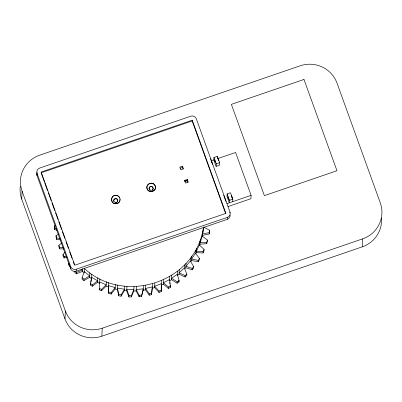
<?xml version="1.0" encoding="UTF-8"?>
<svg xmlns="http://www.w3.org/2000/svg" width="402" height="402" viewBox="0 0 402 402"><rect width="100%" height="100%" fill="white"/><g stroke="black" fill="none" stroke-linecap="round" stroke-linejoin="round"><path stroke-width="0.6" d="M21.708 199.131L22.085 191.141A28.874 28.21 2.7 0 1 39.687 155.182L300.163 65.797A28.874 28.21 2.7 0 1 337.002 83.078L380.292 202.869A28.874 28.21 2.7 0 1 362.689 238.833L362.313 246.818L101.837 336.203A28.874 28.21 2.7 0 1 64.998 318.922L21.708 199.131A28.874 28.21 2.7 0 1 20.261 186.392M230.115 215.05A4.332 4.231 2.7 0 1 227.241 219.361L76.159 271.209A4.332 4.231 2.7 0 1 70.631 268.616L36.964 175.448L37.054 173.448A4.332 4.231 2.7 0 1 39.697 168.056L190.779 116.208A4.332 4.231 2.7 0 1 196.307 118.801L229.974 211.975L229.929 212.97M55.536 225.341L54.456 225.864L54.637 229.582L56.968 230.185M54.637 229.582L54.456 225.864M58.516 234.09L56.024 235.733L56.511 239.401L60.697 239.929M56.511 239.401L56.024 235.733M61.596 242.984L58.898 245.326L58.833 246.722L59.682 248.898L63.898 248.888M59.682 248.898L59.747 247.501L58.898 245.326M64.993 252.245L63.024 254.466L62.958 255.863L64.094 257.918L67.079 257.526M64.094 257.918L64.159 256.516L63.024 254.466M64.998 318.922L65.375 310.937L22.085 191.141M69.737 264.898L69.672 266.295L68.27 264.405L68.335 263.008L69.385 264.426M70.631 268.616L70.727 266.621L37.054 173.448M74.722 271.265L74.677 272.194L76.315 273.893L82.42 271.4L82.546 268.772M76.159 271.209L76.249 269.214A4.332 4.231 2.7 0 1 70.727 266.621M76.315 273.893L76.38 272.496L75.154 271.224M83.917 280.581L83.983 279.184L89.701 275.933L84.219 271.571L82.134 277.712L82.068 279.109L83.917 280.581L89.636 277.33L89.847 272.857M84.149 272.968L84.36 268.496C124.68 305.555 195.9 282.199 203.477 227.11M90.314 285.018L91.626 277.264L97.646 280.892L92.415 284.847L92.344 286.244L90.314 285.018L90.656 283.284M91.581 278.199L91.772 274.194M92.344 286.244L97.58 282.289L97.792 277.817M99.279 289.827L99.344 288.43L101.525 289.39L106.183 284.797L99.731 281.968L99.279 289.827L101.455 290.787L106.118 286.194L106.329 281.727M99.877 278.898L99.666 283.365L97.58 282.289M101.455 290.787L101.525 289.39M101.837 336.203L102.214 328.213A28.874 28.21 2.7 0 1 65.375 310.937M115.309 284.51L115.098 288.983L111.093 294.128L108.806 293.455L108.324 286.998L108.535 282.531M108.806 293.455L108.394 285.601L115.163 287.581L111.158 292.731L111.093 294.128M124.585 286.129L124.374 290.596L121.092 296.214L118.736 295.837L117.394 289.495L117.605 285.028M118.736 295.837L118.801 294.44L117.464 288.098L124.439 289.199L121.158 294.812L121.092 296.214M133.992 286.546L133.781 291.018L131.278 297.003L128.896 296.932L126.72 290.817L126.931 286.345M128.896 296.932L128.962 295.535L126.786 289.415L133.846 289.621L131.343 295.606L131.278 297.003M143.373 285.762L143.162 290.234L141.484 296.49L139.107 296.726L136.137 290.932L136.348 286.465M139.107 296.726L139.177 295.329L136.203 289.535L143.228 288.837L141.484 296.49M152.569 283.792L151.529 294.681L149.207 295.214L145.484 289.852L145.695 285.38M149.207 295.214L149.273 293.817L145.554 288.455L152.423 286.862L151.529 294.681M159.011 292.43L159.076 291.033L154.675 286.189L161.272 283.732L161.242 291.606L159.011 292.43L154.609 287.586L154.82 283.114M161.242 291.606L161.418 280.661M168.358 288.415L168.428 287.018L163.413 282.777L169.624 279.501L170.458 287.314L168.358 288.415L163.348 284.174L163.559 279.702M169.77 276.43L169.559 280.897L171.553 279.676L171.765 275.204M171.553 279.676L177.091 283.244L179.021 281.882L179.086 280.485L177.337 274.239L177.483 271.164M183.036 169.006L182.458 167.408L182.513 166.177L179.794 167.111L180.754 169.775L183.478 168.84L182.513 166.177M177.091 283.244L177.156 281.847L179.086 280.485M177.272 275.636L179.086 274.169L179.297 269.697M184.603 180.423L185.563 183.086L188.287 182.151L187.327 179.488L184.603 180.423L184.573 181.036L187.297 180.106M187.845 182.317L187.267 180.719L187.327 179.488M179.086 274.169L185.051 277.003L186.784 275.405L186.85 274.008L184.282 268.033L184.428 264.963M225.643 213.552L192.186 120.972L192.221 120.203L41.14 172.046L74.807 265.219L225.889 213.372L192.221 120.203M185.051 277.003L185.116 275.606L186.85 274.008M185.076 268.642L185.819 267.747L186.025 263.275M185.819 267.747L192.106 269.797L193.608 267.993L193.679 266.591L190.337 260.998L190.478 257.923M191.01 261.501L191.628 260.521L191.839 256.049M192.106 269.797L192.171 268.4L193.679 266.591M195.392 253.245L199.452 258.37L198.201 260.35L191.699 259.119L195.392 253.245L195.538 250.175M195.945 253.662L196.427 252.612L196.638 248.14M191.628 260.521L198.136 261.752L198.201 260.35M199.372 244.913L204.08 249.476L203.105 251.602L196.493 251.21L199.372 244.913L199.518 241.843M199.452 258.37L199.387 259.767L198.136 261.752M199.789 245.26L200.337 239.682M202.201 236.145L207.477 240.069L206.799 242.3L200.191 242.758L202.201 236.145L202.347 233.07M202.472 236.436L202.869 230.828M196.427 252.612L203.04 252.999L203.105 251.602M204.08 249.476L204.015 250.873L203.04 252.999M200.126 244.155L206.734 243.697L206.799 242.3M207.477 240.069L206.734 243.697M202.658 235.296L209.146 234.004L209.593 230.306L203.839 227.085L202.724 233.899L209.216 232.602M209.593 230.306L209.146 234.004M213.949 157.478L213.834 159.966L216.14 166.358L219.547 165.192L219.663 162.699L217.356 156.313L213.949 157.478L216.261 163.87L216.14 166.358M217.296 157.559L217.356 156.313M227.125 193.945L227.009 196.432L229.321 202.819L229.436 200.332L227.125 193.945L230.532 192.774L232.838 199.166L232.723 201.653M227.241 219.361L227.336 217.366A4.332 4.231 2.7 0 0 229.974 211.975M217.914 158.559L235.607 152.489L251.094 195.347L250.938 198.699L227.934 206.588M111.475 199.613L111.54 200.236M111.5 199.141L111.605 198.523M120.067 199.96L119.967 200.578M120.092 199.487L120.027 198.864M90.882 282.129L91.445 279.239M146.931 186.719L146.881 187.553M146.986 186.468L147.253 185.669M155.358 188.347L155.092 189.146M155.418 188.096L155.463 187.257M111.756 198.07L112.017 197.498M119.816 201.03L119.555 201.603M147.378 185.438L147.846 184.734M154.971 189.372L154.504 190.076M112.279 197.106L112.686 196.618M119.288 201.995L118.881 202.482M190.337 260.998L185.885 266.35L192.171 268.4M148.026 184.548L148.665 183.985M154.323 190.267L153.685 190.824M184.282 268.033L179.151 272.772L185.116 275.606M113.047 196.302L113.565 195.935M118.525 202.799L118.002 203.166M177.337 274.239L171.619 278.279L177.156 281.847M148.891 183.85L149.655 183.473M153.458 190.965L152.695 191.342M163.348 284.174L161.207 285.129M168.428 287.018L170.523 285.917M113.997 195.724L114.6 195.498M117.57 203.377L116.972 203.603M76.38 272.496L82.49 270.003L81.676 269.164M154.609 287.586L152.358 288.259M159.076 291.033L161.308 290.204M192.186 120.972L41.104 172.815L44.3 181.659M180.126 168.207L182.458 167.408M211.015 160.926L213.944 159.921M216.261 163.87L219.663 162.699M184.935 181.518L187.267 180.719M229.436 200.332L232.838 199.166M226.914 203.643L251.094 195.347M76.249 269.214L227.336 217.366M102.214 328.213L362.689 238.833M149.906 183.397L150.75 183.222M152.438 191.417L151.599 191.588M145.484 289.852L143.162 290.234M149.273 293.817L151.594 293.284M115.072 195.402L115.711 195.342M64.159 256.516L66.546 256.205M116.5 203.698C109.691 204.975 110.409 193.422 117.027 195.498C121.716 196.583 120.525 204 115.856 203.759M136.137 290.932L133.781 291.018M139.177 295.329L141.549 295.093M151.011 183.212L151.871 183.262M151.338 191.598L150.479 191.553M59.747 247.501L63.36 247.491M126.72 290.817L124.374 290.596M128.962 295.535L131.343 295.606M116.193 195.367L116.831 195.467M115.374 203.734L114.741 203.633M56.576 238.004L60.164 238.456M117.394 289.495L115.098 288.983M118.801 294.44L121.158 294.812M152.127 183.317L152.946 183.578M150.217 191.498L149.403 191.231M54.702 228.185L56.451 228.637M108.324 286.998L106.118 286.194M108.872 292.058L111.158 292.731M117.289 195.613L117.876 195.874M114.284 203.487L113.696 203.226M153.177 183.699L153.901 184.161M149.167 191.111L148.449 190.654M91.561 278.661L89.636 277.33M90.38 283.621L92.415 284.847M118.283 196.131L118.781 196.528M113.289 202.97L112.791 202.573M82.134 277.712L83.983 279.184M154.092 184.337L154.669 184.96M148.253 190.478L147.68 189.85M82.42 271.4L83.234 272.239M119.103 196.879L119.479 197.392M112.465 202.221L112.093 201.709M154.81 185.181L155.197 185.93M147.539 189.633C144.509 185.357 151.845 180.438 154.73 185.031C158.72 190.855 147.519 194.548 146.891 187.814M111.872 201.286L111.64 200.704M218.025 158.584L217.859 158.257L217.884 158.664M149.182 189.201L149.398 189.674M231.652 196.266L231.371 195.764L231.472 196.307M218.432 160.323L218.547 160.594M211.256 160.991L211.372 161.282M218.14 158.855L218.693 160.514M224.934 198.809L225.06 199.146M231.773 196.568L232.321 198.367M231.798 197.322L231.924 197.663M210.547 158.649L212.648 164.458M223.723 195.111L226.035 201.497M44.728 182.84L47.496 190.508M48.351 192.865L51.119 200.533M51.974 202.889L54.742 210.558M55.592 212.914L57.938 219.402M58.792 221.758L61.561 229.426M62.41 231.783L64.757 238.27M66.034 241.808L68.38 248.295M69.657 251.833L72.003 258.32M73.28 261.858L74.345 264.807M218.065 159.292L218.185 159.644M211.623 161.971L211.834 162.649M155.278 186.176L155.453 187M225.296 199.849L225.467 200.447M178.704 280.747L179.021 281.882M169.805 282.646L169.971 283.812M170.212 285.566L170.458 287.314M381.478 218.065A28.874 28.21 2.7 0 1 362.313 246.818M150.242 190.417A2.02 1.975 2.7 0 1 149.489 187.458A2.02 1.975 2.7 0 1 152.599 187.297A2.02 1.975 2.7 0 1 152.182 190.317M113.821 201.432A2.02 1.975 2.7 0 1 114.892 198.98A2.02 1.975 2.7 0 1 117.484 199.814A2.02 1.975 2.7 0 1 116.871 202.412M116.399 202.643A2.02 1.975 2.7 0 1 115.359 202.719M36.964 175.448A4.332 4.231 2.7 0 1 36.788 173.262M36.929 172.724A4.332 4.231 2.7 0 1 37.14 172.212M214.412 159.393L215.356 162.122L214.457 159.423M303.987 79.445L231.381 104.359L264.37 195.643L336.971 170.729L303.987 79.445M227.994 196.925L228.924 199.633L227.994 196.925M116.414 202.337L115.897 202.442A2.02 1.975 2.7 0 1 113.851 199.774A2.02 1.975 2.7 0 1 117.183 199.09A2.02 1.975 2.7 0 1 116.414 202.337M149.815 189.824A2.02 1.975 2.7 0 0 153.117 188.694A2.02 1.975 2.7 0 0 150.459 186.463A2.02 1.975 2.7 0 0 149.815 189.824"/></g></svg>
